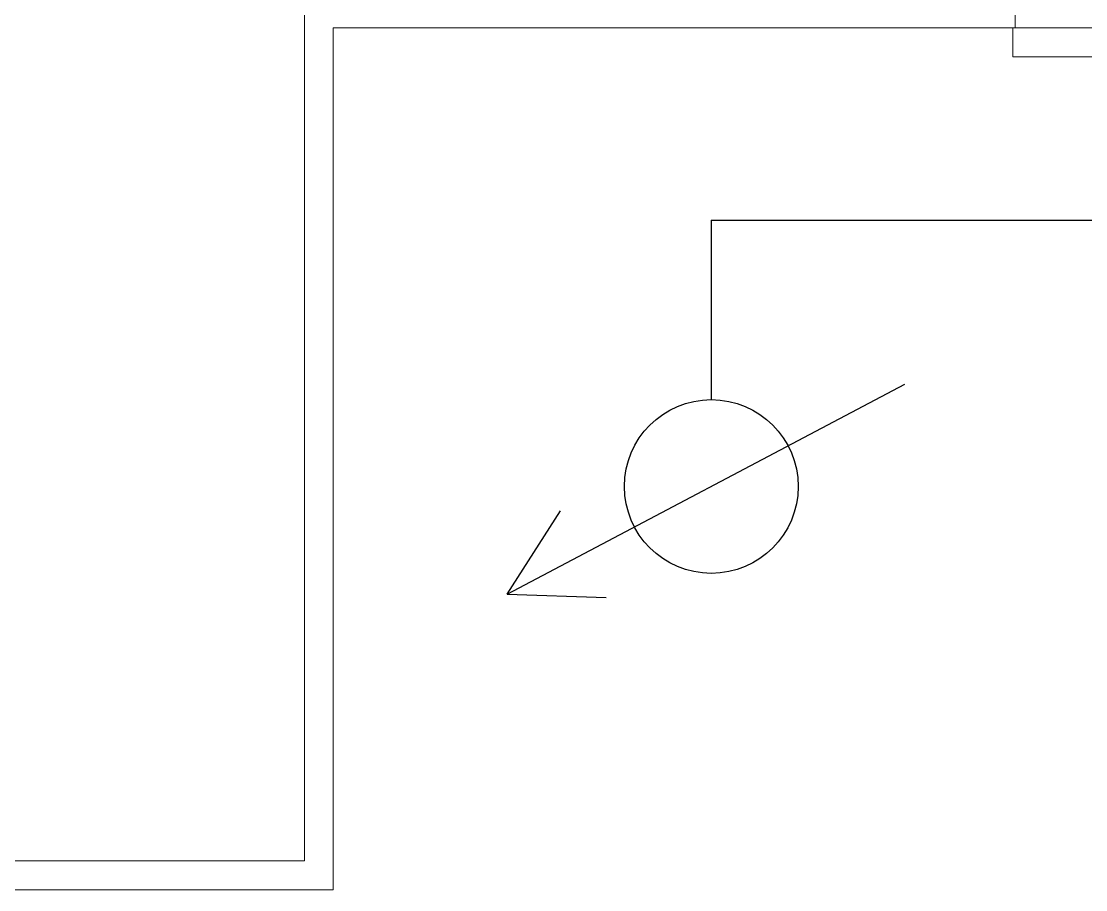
# Model space of a CAD drawing. Extents: x -1299 to 23780, y -3010 to 8106.
# Drawn here: x 3342.8 to 3416.9, y 2743 to 2803.5 of the extents above; entities that cross this region are included whole.
import ezdxf

# ---------------------------------------------------------------- set-up
doc = ezdxf.new("R2010")
doc.units = 0
doc.header["$LTSCALE"] = 25
doc.header["$MEASUREMENT"] = 0
doc.linetypes.add('PHANTOM2', pattern=[1.25, 0.625, -0.125, 0.125, -0.125, 0.125, -0.125])
doc.layers.get('0').update_dxf_attribs({"color": 9, "lineweight": 9})
for name, color, linetype, lineweight in [('01', 9, 'Continuous', 9), ('06D', 9, 'Continuous', 9), ('10', 9, 'Continuous', 9), ('14', 9, 'Continuous', 9), ('40', 9, 'Continuous', 9), ('E-KABLO', 7, 'Continuous', 30), ('E-SES AYAR ANAHTARI', 7, 'Continuous', 30)]:
    doc.layers.add(name, color=color, linetype=linetype, lineweight=lineweight)

# ---------------------------------------------------------------- blocks, each defined once
blk = doc.blocks.new('p-kolon_80x80')
blk.add_lwpolyline([(-40, -40), (40, -40), (40, 40), (-40, 40)], close=True)
blk = doc.blocks.new('fsdfsfsfsfd')
at = {"layer": '06D', "elevation": 0}
blk.add_lwpolyline([(52591.75, -74474.977), (52589.75, -74474.977), (52589.75, -74595.977), (52591.75, -74595.977)], dxfattribs=at)
blk = doc.blocks.new('p-zemin kat')
at = {"layer": '14'}
blk.add_lwpolyline([(3158, 2819.3), (3158, 2803), (3160, 2803), (3280.5, 2803), (3280.5, 2803), (3280.5, 2803), (3280.5, 2743), (3364.5, 2743), (3364.5, 2803), (3410, 2803), (3412, 2803), (3412, 2819.3)], dxfattribs=at)
at = {"layer": '40'}
blk.add_lwpolyline([(3980.5, 2405), (3364.5, 2405), (3364.5, 2447), (3280.5, 2447), (3280.5, 2743), (3364.5, 2743), (3364.5, 2803), (3980.5, 2803)], close=True, dxfattribs=at)
at = {"xscale": -1, "rotation": 270}
blk.add_blockref('fsdfsfsfsfd', (78007.795, -49788.75), dxfattribs=at)
at = {"layer": '01'}
blk.add_blockref('p-kolon_80x80', (3322.5, 2785), dxfattribs=at)
blk = doc.blocks.new('100_SES AYAR ANAHTARI')
at = {"layer": 'E-SES AYAR ANAHTARI', "color": 4}
for p, q in [((1.7762, 3.2548), (-1.6857, 1.4262)), ((1.7762, 3.2548), (0.9153, 3.2831)), ((1.7762, 3.2548), (1.3118, 2.5294)), ((0, 0), (0, 1.5606))]:
    blk.add_line(p, q, dxfattribs=at)
blk.add_circle((0, 2.3166), 0.756, dxfattribs=at)

msp = doc.modelspace()

# ---------------------------------------------------------------- linework, layer by layer
at = {"layer": 'E-KABLO', "color": 3, "linetype": 'PHANTOM2', "ltscale": 10}
msp.add_line((3390.828, 2789.608), (3419.994, 2789.608), dxfattribs=at)

# ---------------------------------------------------------------- block references
at = {"layer": '10'}
msp.add_blockref('p-zemin kat', (0, 0), dxfattribs=at)
at = {"layer": 'E-SES AYAR ANAHTARI', "xscale": 8, "yscale": 8, "zscale": 8, "rotation": 180}
msp.add_blockref('100_SES AYAR ANAHTARI', (3390.828, 2789.608), dxfattribs=at)

doc.saveas('drawing.dxf')
